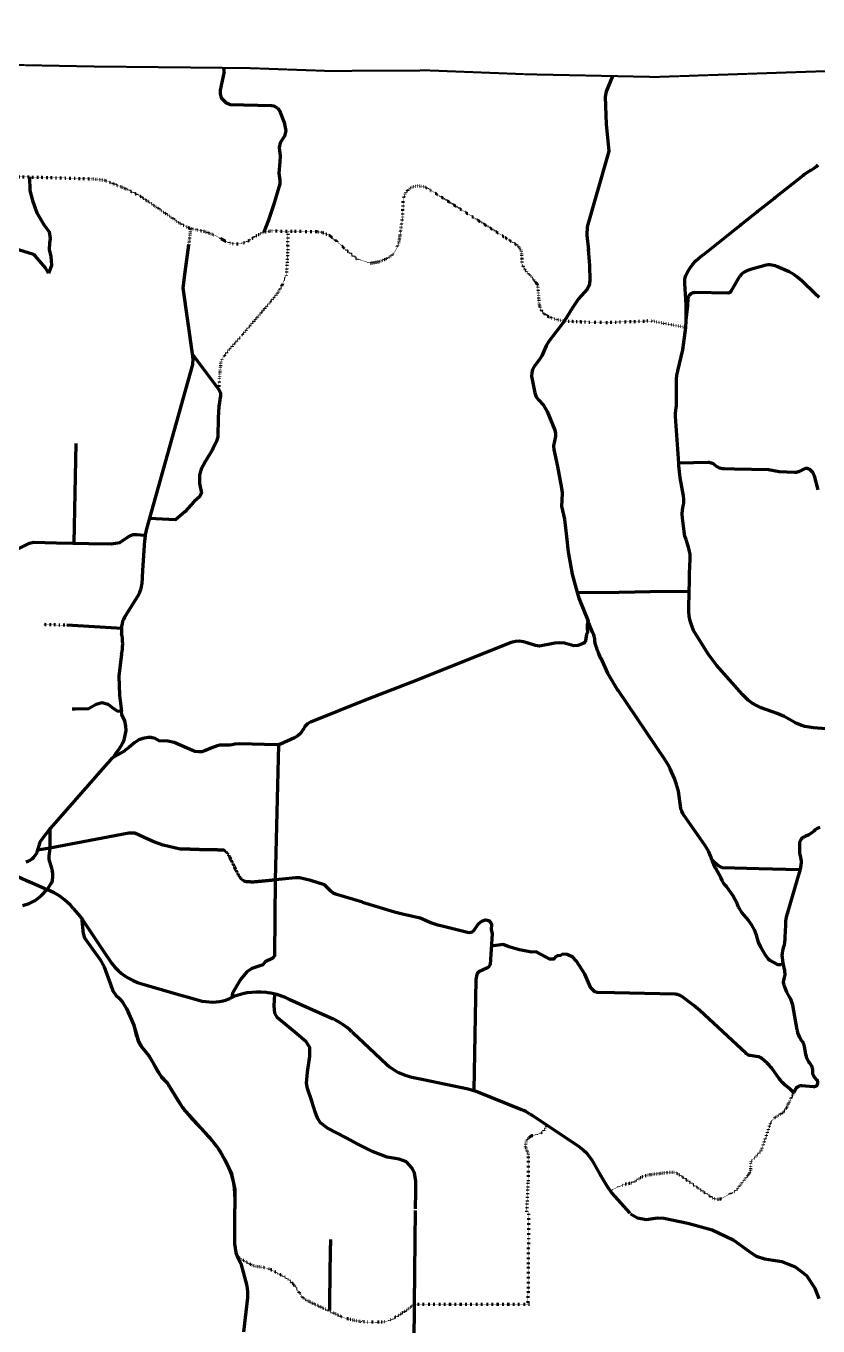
# Model space of a CAD drawing. Header units: feet. Extents: x -383819 to -15998, y -152022 to 104900.
# Drawn here: x -275060 to -237526, y 43276 to 104900 of the extents above; entities that cross this region are included whole.
import ezdxf

# ---------------------------------------------------------------- set-up
doc = ezdxf.new("R2010")
doc.units = ezdxf.units.FT
for name, pattern in [('DOTTED', [1.5, 0.3, -1.2]), ('LONG_DASH_SHORT_DASH', [9.9, 6, -1.2, 1.5, -1.2]), ('MEDIUM_DASHED', [4.5, 3, -1.5])]:
    doc.linetypes.add(name, pattern=pattern)
for name, color, linetype, lineweight in [('11', 7, 'LONG_DASH_SHORT_DASH', 40), ('41', 7, 'DOTTED', 200), ('42', 7, 'DOTTED', 200), ('43', 7, 'DOTTED', 200), ('58', 7, 'Continuous', 200), ('59', 7, 'Continuous', 200), ('60', 7, 'Continuous', 200)]:
    doc.layers.add(name, color=color, linetype=linetype, lineweight=lineweight)

msp = doc.modelspace()

# ---------------------------------------------------------------- linework, layer by layer
at = {"layer": '11'}
msp.add_lwpolyline([(-237142.3, 102752.29), (-245211.83, 102476.14), (-251298.09, 102602.47), (-255960.43, 102784.62), (-260751.93, 102761.12), (-264527.6, 102896.25), (-271877.81, 102972.64), (-279195.34, 103114.73), (-286691.25, 103254.67), (-291711.58, 103364.64), (-296483.24, 103489.59), (-306338.83, 103814.47), (-316547.16, 104059.62), (-322839.76, 104264.31), (-327811.28, 104364.27), (-331658.59, 104464.23), (-341354.66, 104629.55), (-343516, 104700), (-355737.98, 104899.83)], dxfattribs=at)
at = {"layer": '41'}
msp.add_line((-267259.08, 95284.19), (-267354.63, 94519.34), dxfattribs=at)
for points in [[(-280276.28, 97835.29), (-276102.87, 97779.17), (-271934.13, 97657.59), (-271326.57, 97592.12), (-270265.7, 97162.5), (-269606.74, 96811.77), (-268927.92, 96353.49), (-267791.44, 95564.23), (-267371.65, 95343.41), (-267226.77, 95301.33), (-266614.55, 95170.39), (-266105.14, 94978.66), (-265511.6, 94655.99), (-265205.49, 94576.5), (-264901.72, 94576.5), (-264597.94, 94674.7), (-264116.57, 94978.66), (-263798.78, 95123.63)], [(-257474.39, 94412.83), (-257371.58, 94684.05), (-257208.28, 95847.83), (-257175.29, 96708.89), (-257058.45, 97017.53), (-256843.47, 97227.96), (-256558.39, 97330.84), (-256165.82, 97288.76), (-255786.95, 97059.56), (-252345.25, 94875.78), (-251765.74, 94501.68), (-251644.23, 94323.98)], [(-263775.41, 95137.65), (-263420.22, 95189.09), (-262438.79, 95170.39), (-261283.28, 95161.04), (-260984.17, 95109.6)], [(-260993.52, 95109.6), (-260652.36, 94964.63), (-260035.46, 94426.86)], [(-260092.7, 94437.47), (-260030.62, 94418.94), (-259373.55, 93851.12), (-258746.35, 93661.84), (-258318.26, 93731.58), (-257910.08, 93900.93), (-257631.32, 94110.12), (-257438.68, 94463.25)], [(-251631.09, 94330.26), (-251615.67, 94299.41), (-251578.33, 94107.64), (-251552.19, 93572.35), (-251422.77, 93372.34), (-251330.68, 93250.31), (-251201.26, 93110.84), (-250907.57, 92762.18), (-250832.9, 92625.21), (-250805.52, 92493.21), (-250748.28, 91762.27), (-250713.43, 91558.05), (-250608.9, 91362.55), (-250454.59, 91210.64), (-250310.23, 91130.94), (-249936.9, 90993.97), (-249528.72, 90916.76)]]:
    msp.add_lwpolyline(points, dxfattribs=at)
at = {"layer": '42'}
for p, q in [((-247622.66, 90847.2), (-246773.57, 90876.75)), ((-243795.64, 90606.88), (-244545.25, 90747.53)), ((-251200.35, 44300.53), (-256658.56, 44298.91))]:
    msp.add_line(p, q, dxfattribs=at)
for points in [[(-249548.63, 90919.25), (-248767.11, 90884.39), (-248228.1, 90861.98), (-247622.66, 90861.98)], [(-246806.97, 90879.35), (-246019.16, 90904.43), (-245741.46, 90913.27)], [(-244545.25, 90747.53), (-245322.04, 90893.28), (-245444.04, 90908.61), (-245640.93, 90916.48), (-245713.79, 90914.16), (-245741.46, 90913.27)], [(-247375.99, 49696.99), (-246973.71, 49873.16), (-246769.45, 49970.76), (-246699.23, 49997.77), (-246626.57, 50017.29), (-246552.27, 50029.11), (-246547.7, 50029.58), (-246459.24, 50041.49), (-246372.5, 50062.57), (-246288.45, 50092.61), (-246207.99, 50131.26), (-246132.02, 50178.12), (-246102.41, 50200.4), (-246077.23, 50219.35), (-246052.41, 50236.66), (-245962.27, 50299.56), (-245937.31, 50316.97), (-245912.27, 50328.22), (-245806.04, 50375.92), (-245669.36, 50420.8), (-245528.75, 50451.15), (-245451.78, 50461.37), (-245071.2, 50505.05), (-244590.38, 50567.24), (-244519.94, 50574.64), (-244449.11, 50574.64), (-244378.67, 50567.23), (-244309.38, 50552.49), (-244242.02, 50530.6), (-244177.32, 50501.79), (-244165.16, 50495.43), (-242763.41, 49502.19), (-242487.57, 49332.33), (-242475.82, 49327.13), (-242427.12, 49309.26), (-242376.81, 49296.57), (-242325.45, 49289.22), (-242273.61, 49287.27), (-242221.84, 49290.75), (-242170.72, 49299.63), (-242120.81, 49313.79), (-242072.66, 49333.1), (-241544.75, 49621.88), (-241481.24, 49658.22), (-241421.88, 49700.99), (-241367.31, 49749.74), (-241318.14, 49803.92), (-241308.02, 49816.61), (-240768.6, 50521.56), (-240749.15, 50552.54), (-240733.05, 50585.38), (-240720.47, 50619.73), (-240711.55, 50655.2), (-240706.38, 50691.41), (-240705.03, 50727.97), (-240705.63, 50743.78), (-240720.72, 50877.38), (-240721.31, 50919.73), (-240717.48, 50961.9), (-240709.25, 51003.44), (-240696.73, 51043.89), (-240680.05, 51082.82), (-240659.39, 51119.78), (-240634.99, 51154.39), (-240607.09, 51186.25), (-240591.69, 51201.27), (-240352.29, 51436.93), (-240311.97, 51478.37), (-240270.29, 51525.16), (-240233.74, 51576.04), (-240202.7, 51630.46), (-240177.52, 51687.83), (-240177.41, 51688.11), (-239780.11, 52876.23), (-239751.62, 52938.29), (-239716.81, 52997.04), (-239676.04, 53051.82), (-239629.77, 53102.04), (-239578.51, 53147.15), (-239543.09, 53173.27), (-239212.45, 53379.07), (-239151.43, 53435.76), (-239096.66, 53498.51), (-239048.76, 53566.65), (-239027.66, 53602.3), (-238666.88, 54338.88)], [(-256653.58, 44300.41), (-256680.31, 44279.97), (-256915.92, 44099.85), (-257190.11, 43910.26), (-257473.08, 43734.05), (-257764.18, 43571.62), (-257859.66, 43532.44), (-258002.06, 43488.62), (-258148.34, 43460.31), (-258308.47, 43450.53), (-258543.37, 43449.66), (-258777.52, 43451.04), (-259040.67, 43467.68), (-259302.32, 43500.24), (-259561.52, 43548.62), (-259817.3, 43612.62), (-260048.73, 43685.7), (-260068.8, 43692.04), (-260088.73, 43701.35), (-261648.35, 44429.71), (-261766.64, 44485.4), (-261767.86, 44486.05), (-261841.64, 44534.26), (-261885.52, 44575.98), (-261905.55, 44595.03), (-261921.19, 44614.99), (-261997.3, 44712.1), (-262351.45, 45207.6), (-262365.77, 45227.65), (-262383.81, 45247.6), (-262472.77, 45345.98), (-262591.11, 45453.04), (-262719.57, 45547.72), (-262752.56, 45568.65), (-262772.46, 45581.28), (-262792.56, 45592), (-263284.15, 45854.3), (-263383.65, 45908.52), (-263403.73, 45919.46), (-263423.65, 45927.88), (-263552.4, 45982.28), (-263706.63, 46030.11), (-263864.84, 46062.46), (-264002.89, 46077.64), (-264093.85, 46086), (-264213.88, 46111.01), (-264329.64, 46151.42), (-264439.15, 46206.55), (-265007.59, 46527.92), (-265035.1, 46543.48)]]:
    msp.add_lwpolyline(points, dxfattribs=at)
at = {"layer": '43'}
for p, q in [((-262640.71, 95172.02), (-262672.87, 94464.27)), ((-251241.91, 48691.89), (-251273.38, 44300.53))]:
    msp.add_line(p, q, dxfattribs=at)
for points in [[(-262644.43, 94473.58), (-262723.57, 93094.02), (-262964.07, 92548.64), (-263201.44, 92147.66), (-264878.96, 90181.46), (-265497.46, 89489.74), (-265771.24, 89119.91), (-265832.2, 88969.85), (-265905.64, 88169.18), (-265925.55, 87703.47)], [(-250360.96, 52778.96), (-250560.31, 52498.22), (-250663.68, 52409.56), (-251121.45, 52276.58), (-251283.88, 52158.37), (-251357.72, 52032.78), (-251409.4, 51811.14), (-251261.73, 51419.58), (-251254.35, 51382.64), (-251269.12, 50119.3), (-251342.95, 48671.26)]]:
    msp.add_lwpolyline(points, dxfattribs=at)
at = {"layer": '58'}
for p, q in [((-269542.1, 79103.21), (-269573.15, 78447.15)), ((-269730.92, 77939.26), (-270331.52, 76970.99)), ((-274908.05, 64342.67), (-274059.75, 63967.04)), ((-269566.07, 59499.4), (-267604.7, 58932.19)), ((-261648.22, 58340.96), (-260510.54, 57829.99))]:
    msp.add_line(p, q, dxfattribs=at)
for points in [[(-269440.48, 80504.88), (-269458.11, 80281.07), (-269532.6, 79093.57)], [(-270529.02, 75126.57), (-270661.35, 74076.4), (-270627.59, 73180.98), (-270535.11, 72421.51)], [(-277768.49, 65603.08), (-276982.33, 65274.42), (-275416.68, 64565.84), (-274900.78, 64338.18)], [(-275211.63, 63206.82), (-274909.93, 63304.94), (-274623.32, 63452.11), (-274340.48, 63663.43), (-274053.86, 63965.31)], [(-272818.53, 63073.59), (-272470.2, 62670.62), (-272458.7, 62653.18)], [(-272458.7, 62653.18), (-271457.17, 61133.87), (-270993.43, 60457.81), (-270986.29, 60449.21)], [(-267603.85, 58933.07), (-266862.13, 58717.44), (-266708, 58679.62)], [(-262637.69, 58787.7), (-262554.55, 58748), (-261642.39, 58338.87)], [(-259617.15, 57225.84), (-259556.9, 57173.76), (-259073.45, 56722.77), (-257964.19, 55671.46), (-257958.39, 55665.84)], [(-256769.9, 55070.01), (-256229.77, 54963.87), (-254098.96, 54511.22), (-253791.37, 54430.79)], [(-253791.37, 54430.79), (-253642.65, 54370.66), (-251580.8, 53532.98)], [(-251178.57, 53324.7), (-251109.98, 53279.15), (-248875.11, 51793.74), (-248660.12, 51626.27), (-248503.66, 51480.4), (-248261.87, 51163.74), (-247860.07, 50469.94), (-247532.94, 49922.01), (-247294.71, 49580.45)]]:
    msp.add_lwpolyline(points, dxfattribs=at)
for centre, radius, start, end in [((-266441.48, 80283.96), 3007.12, 170.54451, 175.78689), ((-270800, 78549.82), 1231.14, 330.26925, 355.21634), ((-269312.71, 76285.74), 1227.82, 146.07503, 188.38987), ((-272878.42, 75620.47), 2400.76, 348.12807, 11.68239), ((-275193.01, 61074.94), 3103.67, 40.08812, 68.88502), ((-268842.97, 62118.38), 2716.97, 217.67513, 254.56532), ((-266253.51, 60808.15), 2176.51, 257.94699, 292.8954), ((-264038.46, 55875.27), 3231.78, 84.08927, 115.04824), ((-264038.46, 55875.27), 3231.78, 64.31421, 84.66559), ((-261897.7, 54816.09), 3317.8, 46.57773, 65.28547), ((-256154.79, 57777.9), 2776.87, 229.33776, 257.20209), ((-252416.71, 51426.08), 2266.67, 56.89046, 68.35934)]:
    msp.add_arc(centre, radius, start, end, dxfattribs=at)
at = {"layer": '59'}
for p, q in [((-272703.67, 85110.12), (-272790.05, 80398.37)), ((-248940.09, 78061.11), (-246965.54, 78045.75)), ((-246957.73, 78064.21), (-246211.27, 78079.49)), ((-246516.46, 78036.01), (-246516.47, 78036.66)), ((-246211.09, 78041.68), (-246211.1, 78041.98)), ((-270508.78, 76339.23), (-273124.28, 76490.25)), ((-270511.48, 70469.1), (-270897.61, 70257.7)), ((-263232.05, 64428.86), (-263081.46, 70832.6)), ((-270192.73, 66638.78), (-273935.39, 65933.14)), ((-274513.91, 65844.59), (-273918.05, 65935.15)), ((-273864.07, 64266.6), (-274058.98, 63967.49)), ((-263267.12, 60854.01), (-263228.36, 64428.86)), ((-269585.3, 56514.86), (-269238.65, 56089.23)), ((-268618.94, 55073.97), (-268436.56, 54873.19)), ((-265170.08, 49410.15), (-265169.75, 49069.48)), ((-246427.03, 48632.32), (-247292.74, 49587.11)), ((-265160.95, 49069.79), (-265160.95, 48833.79)), ((-256622.12, 47326), (-256605.67, 48752.06))]:
    msp.add_line(p, q, dxfattribs=at)
at = {"layer": '59', "linetype": 'DOTTED'}
msp.add_line((-273127.3, 76490.87), (-274227.39, 76523.25), dxfattribs=at)
at = {"layer": '59'}
for points in [[(-247265.91, 102518.78), (-247567.78, 101802.59), (-247605.17, 101544.21), (-247558.44, 100253.55), (-247436.93, 98965.22), (-247502.36, 98745.44), (-248469.77, 95376.15), (-248488.46, 94978.66), (-248409.01, 94295.92)], [(-243787.74, 93074.55), (-243701.33, 93258.19), (-243590.37, 93443.24), (-243460.68, 93615.68), (-243313.67, 93773.61), (-243175.96, 93893.55), (-242952.22, 94071.28), (-242927.09, 94091.25), (-241423.01, 95286.23), (-241200.35, 95463.14), (-241174.85, 95483.39), (-240624.75, 95920.44), (-240403.04, 96096.59), (-240378.19, 96116.33), (-239814.64, 96564.07), (-239591.43, 96741.41), (-239563.81, 96763.35), (-238219.27, 97831.58), (-238177.37, 97867.06), (-238028.7, 97977.88), (-237869.26, 98072.55), (-237847.11, 98083.98), (-237708.62, 98166.26), (-237579.49, 98262.57), (-237513.99, 98320.19)], [(-273992.93, 93187), (-274142.59, 93442.08), (-274626.03, 94011.25), (-274671.61, 94055.97), (-274703.43, 94074.39), (-276605.34, 94645.58)], [(-269340.3, 81071.42), (-267156.3, 88850.31), (-267145.11, 89119.91), (-267162.53, 89354.01), (-267609.28, 92485.11), (-267524.65, 93232.24), (-267350.43, 94527.27)], [(-248419.5, 94313.91), (-248347.71, 93552.26), (-248332.37, 92831.8), (-248377.58, 92605.9), (-248473.12, 92429.42), (-248868.55, 91973.39), (-249157.87, 91541.86), (-249536.18, 90926.73)], [(-243778.76, 90920.41), (-243771.49, 91059.09), (-243780.9, 91686.9), (-243839.97, 92691.47), (-243842.42, 92786.67), (-243834.91, 92881.6), (-243817.51, 92975.23), (-243790.42, 93066.52), (-243787.74, 93074.55)], [(-238544.85, 93018.36), (-238674.41, 93122.27), (-238779.71, 93189.97), (-238891.52, 93246.28), (-239471.01, 93501.48), (-239545.01, 93530.44), (-239629.53, 93554.13), (-239716.06, 93568.85), (-239803.66, 93574.44), (-239891.36, 93570.85), (-239978.2, 93558.11), (-240718.83, 93356.34), (-240721.67, 93355.76), (-240815.47, 93331.14), (-240906.18, 93296.86), (-240992.81, 93253.28), (-241074.4, 93200.88), (-241150.08, 93140.24), (-241236.03, 93047.05)], [(-243778.76, 90920.41), (-243770.81, 90970.41), (-243688.16, 91657.98), (-243677.05, 91987.25), (-243671.23, 92021.02), (-243661.9, 92054), (-243649.19, 92085.81), (-243633.21, 92116.13), (-243614.16, 92144.61), (-243592.23, 92170.94), (-243567.67, 92194.84), (-243540.75, 92216.03), (-243511.76, 92234.3), (-243481.02, 92249.44), (-243448.86, 92261.28), (-243415.64, 92269.69), (-243381.73, 92274.59), (-243361.15, 92275.81), (-241796.88, 92257.9), (-241771.99, 92257.61), (-241746.88, 92259.51), (-241743.88, 92259.92), (-241730.22, 92263.25), (-241716.97, 92267.99), (-241704.3, 92274.09), (-241692.33, 92281.49), (-241686.69, 92285.85), (-241661.68, 92310.87), (-241647.3, 92335.85), (-241236.03, 93047.05)], [(-237472.28, 92024.8), (-237664.76, 92210.85), (-238298.86, 92820.41), (-238544.85, 93018.36)], [(-249536.18, 90921.74), (-249578.5, 90876.92), (-250302.77, 89934.91), (-250412.28, 89745.63), (-250511.83, 89484.14), (-250621.34, 89264.98), (-250725.88, 89095.63), (-250979.75, 88754.44), (-251051.92, 88612.48), (-251089.26, 88457.45), (-251096.73, 88303.05), (-250947.39, 87508.6), (-250875.21, 87326.79), (-250773.17, 87179.86), (-250541.7, 86919.61), (-250367.48, 86628.22), (-250000.36, 85738.51), (-249968, 85584.11), (-249968, 85439.66), (-250057.6, 84991.38), (-250040.18, 84822.03), (-249868.65, 84018.22), (-249684.27, 82987.2), (-249654.4, 82773.02), (-249669.33, 82406.93), (-249676.8, 82145.43), (-249532.44, 81519.71), (-249445.33, 80702.84), (-249364.65, 79973.02), (-249350.75, 79878.51), (-249179.01, 78920.63), (-248935.38, 78046.23)], [(-244129.29, 84183.88), (-244278.14, 86383.14), (-244282.28, 86538.38), (-244270.17, 86693.19), (-244248.89, 86815.46), (-244234.63, 86895.03), (-244228.77, 86975.66), (-244228.72, 87004.25), (-244226.29, 87764.23), (-244225.03, 88157.58), (-244210.55, 88350.08), (-244176.03, 88540.01), (-244172.75, 88553.66), (-243938.52, 89542.4), (-243794.43, 90604.45), (-243795.09, 90609.15), (-243778.76, 90920.41)], [(-237525.48, 82909.58), (-237699.03, 83569.88), (-237719.57, 83628.34), (-237746.1, 83684.33), (-237778.34, 83737.23), (-237815.93, 83786.48), (-237858.47, 83831.53), (-237905.48, 83871.89), (-237943.78, 83899.07), (-237962.62, 83906.96), (-237991.4, 83916.13), (-238020.98, 83922.24), (-238051.03, 83925.23), (-238081.23, 83925.06), (-238111.25, 83921.73), (-238140.76, 83915.29), (-238169.43, 83905.79), (-238447.37, 83772.15), (-238467.82, 83762.95), (-238510.35, 83747.67), (-238554.25, 83736.93), (-238599.04, 83730.83), (-238644.21, 83729.44), (-239370.96, 83759.45), (-239873.57, 83862.84), (-241480.3, 83891.71), (-241965.38, 83900.42), (-241982.56, 83900.92), (-242048.5, 83907.22), (-242113.43, 83920.37), (-242176.63, 83940.23), (-242237.4, 83966.59), (-242295.09, 83999.16), (-242349.05, 84037.58), (-242425.21, 84104.96), (-242435.09, 84112.22), (-242480.47, 84141.26), (-242528.63, 84165.4), (-242579.05, 84184.37), (-242631.17, 84197.97), (-242684.44, 84206.04), (-242738.25, 84208.5), (-244114.13, 84184.15), (-244129.29, 84183.88)], [(-243650.23, 77372.01), (-243616.1, 78649.59), (-243609.09, 78925.82), (-243608.38, 78952.14), (-243590.23, 79631.47), (-243584.28, 79751.33), (-243590.89, 79871.14), (-243609.99, 79989.61), (-243632.15, 80075.98), (-243667.53, 80195.07), (-243779.58, 80553.56), (-243831.29, 80719.01), (-243862.18, 80942.6), (-243947.94, 81563.36), (-243956.64, 81760.73), (-243944.67, 81957.92), (-243912.15, 82152.79), (-243906.58, 82177.17), (-243889, 82325.51), (-243887.03, 82474.88), (-243900.67, 82623.64), (-243902.32, 82634.7), (-244055.99, 83485.64), (-244120.48, 84051.18), (-244121.69, 84071.58), (-244129.29, 84183.88)], [(-280026.51, 79322.5), (-278015.48, 79252.76), (-277622.23, 79282.65), (-277263.83, 79327.48), (-276693.88, 79481.88), (-276340.45, 79631.31), (-275563.94, 80049.81), (-274901.87, 80383.42), (-274702.76, 80433.23), (-273616.36, 80393.39), (-272088.18, 80368.48), (-271027.91, 80348.56), (-270619.73, 80423.27), (-270355.91, 80592.62), (-270141.86, 80737.07), (-269977.59, 80791.86), (-269793.41, 80796.84), (-269634.13, 80786.87), (-269375.28, 80766.95)], [(-248935.38, 78046.23), (-248861.65, 77781.6), (-248420.7, 76691.43)], [(-246211.27, 78079.49), (-245473.69, 78094.56), (-243665.69, 78111.25)], [(-243583.2, 76695.48), (-243629.7, 76927.29), (-243651.72, 77162.69), (-243650.6, 77371.6)], [(-248420.7, 76691.43), (-248462.22, 76534.47), (-248467.19, 76322.78), (-248452.26, 76218.18), (-248454.75, 76155.92), (-248489.59, 76061.28), (-248514.48, 75969.14), (-248544.35, 75757.45), (-248564.26, 75700.17), (-248616.53, 75642.89), (-248905.24, 75528.33), (-249096.89, 75525.84), (-249538.05, 75639.15), (-249767.03, 75664.06), (-249991.03, 75644.13), (-250717.79, 75504.67), (-250916.91, 75529.57), (-251310.15, 75664.06), (-251481.89, 75713.87), (-251690.95, 75741.26), (-251863.32, 75723.83), (-252059.94, 75671.53), (-256772.08, 73803.08), (-258979.73, 72938.89), (-261570.07, 71897.27), (-261714.43, 71822.55), (-261846.34, 71695.54), (-261923.49, 71551.09), (-262055.41, 71356.84), (-262172.38, 71249.75), (-262334.16, 71157.61), (-263004.31, 70860), (-263168.58, 70820.15), (-264928.86, 70874.94), (-265160.33, 70852.53), (-265289.75, 70817.66), (-265404.24, 70802.72), (-265740.24, 70810.19), (-265879.62, 70812.68), (-266006.56, 70780.3), (-266250.47, 70675.7), (-266551.62, 70556.16), (-266723.36, 70498.88), (-266867.72, 70488.92), (-267036.96, 70511.34), (-267176.34, 70551.18), (-268038.13, 70932.22), (-268344.27, 70996.97), (-268749.96, 71016.9), (-268946.58, 71121.49), (-269080.98, 71161.34), (-269107.12, 71168.81), (-269273.88, 71178.77), (-269522.77, 71123.98), (-269709.43, 71064.21), (-269898.59, 70942.18), (-270184.81, 70693.14), (-270368.99, 70553.67)], [(-234426.78, 71364.06), (-237737.5, 71635.67), (-237941.48, 71654.7), (-238142.36, 71694.95), (-238337.93, 71755.98), (-238526.05, 71837.11), (-238620.84, 71887.3), (-239137.1, 72167.86), (-239459.39, 72303.37), (-240222.81, 72581.68), (-240440.51, 72682.3), (-240646.5, 72805.11), (-240838.52, 72948.79), (-241014.47, 73111.75), (-241106.51, 73212.22), (-242336.43, 74607.38), (-242708.86, 75099.93), (-243303.18, 76046.63), (-243419.04, 76252.73), (-243512.72, 76469.8), (-243583.2, 76695.48)], [(-270385.78, 71126.48), (-270313.6, 71507.52), (-270326.04, 71714.22), (-270380.8, 71963.27), (-270515.2, 72264.61), (-270535.11, 72421.51), (-270562.49, 72401.58), (-270731.73, 72416.53), (-270898.49, 72531.09), (-271057.78, 72655.61), (-271162.31, 72735.3), (-271463.47, 72810.02), (-271727.29, 72732.81), (-272100.63, 72526.11), (-272737.79, 72513.65), (-272866.59, 72521.13)], [(-270897.61, 70257.7), (-271043.5, 70127.09), (-271328.2, 69815.82), (-273920.94, 66863.82), (-273934.9, 66844.9), (-274117.31, 66597.7)], [(-273933.8, 66846.21), (-273936.16, 65926.01), (-273978.32, 65537.17)], [(-267283.68, 65879.67), (-267754.37, 65872.28), (-268562.85, 66075.45), (-269002.16, 66219.51), (-269286.42, 66348.8), (-269895.82, 66637.48), (-270192.73, 66638.78)], [(-273953.93, 65293.61), (-273848.84, 64984.48), (-273815.4, 64859.04)], [(-272437.27, 62652.93), (-272348.67, 61877.2), (-272289.6, 61677.72), (-271558.64, 60672.96), (-271359.29, 60296.18), (-271060, 59487.06)], [(-263259.73, 60868.78), (-263355.72, 60706.25), (-263724.89, 60543.71), (-263843.02, 60403.34), (-264359.86, 60226.03), (-264596.13, 60063.49), (-264898.85, 59694.1), (-265275.4, 59058.73), (-265312.31, 58844.48)], [(-239155.24, 59591.06), (-239145.63, 59657.06), (-239131.54, 59725.62), (-239097.96, 59856.54), (-239088.97, 59922.8), (-239086.95, 59989.65), (-239091.93, 60056.34), (-239103.85, 60122.14), (-239169.71, 60470.08)], [(-271060, 59487.06), (-270938.44, 59158.44), (-270802.77, 58958.97), (-270629.27, 58796.43), (-270481.6, 58624.66), (-270302.55, 58329.15), (-269949.07, 57538.63), (-269749.72, 56822), (-269535.6, 56452.61), (-269225.5, 56068.43), (-268797.26, 55337.03), (-268649.59, 55093.22), (-268361.64, 54790.32), (-267815.27, 53911.15), (-267623.3, 53608.25), (-267350.18, 53293.8), (-266216.77, 52040.16), (-265891.9, 51619.05), (-265603.95, 51087.12), (-265323.38, 50496.08), (-265160.95, 49742.51), (-265160.95, 49069.79)], [(-238666.88, 54338.88), (-238581.12, 54513.96), (-238562.31, 54542.28), (-238540.65, 54568.48), (-238516.37, 54592.27), (-238489.73, 54613.39), (-238461.04, 54631.61), (-238430.59, 54646.73), (-238398.73, 54658.58), (-238365.81, 54667.04), (-238332.18, 54672.02), (-238298.22, 54673.45), (-238286.49, 54673.11), (-237750.49, 54631.16), (-237730.99, 54628.51), (-237711.32, 54627.9), (-237691.69, 54629.36), (-237672.33, 54632.86), (-237653.43, 54638.36), (-237635.22, 54645.81), (-237617.88, 54655.12), (-237601.61, 54666.2), (-237586.59, 54678.91), (-237572.98, 54693.12), (-237560.93, 54708.68), (-237550.57, 54725.41), (-237542.02, 54743.14), (-237535.37, 54761.66), (-237530.69, 54780.77), (-237528.03, 54800.27), (-237527.43, 54819.94), (-237528.88, 54839.57), (-237532.38, 54858.94), (-237537.88, 54877.83), (-237545.33, 54896.04), (-237554.64, 54913.38), (-237562.81, 54925.72), (-237686.89, 55070.18), (-237708.86, 55095.02), (-237728.11, 55122.02), (-237744.43, 55150.88), (-237757.64, 55181.29), (-237767.61, 55212.91), (-237774.21, 55245.41), (-237777.38, 55278.41), (-237777.09, 55311.57), (-237774.95, 55333.69), (-237774.02, 55377.52), (-237778.07, 55433.67), (-237787.96, 55489.09), (-237803.59, 55543.17), (-237824.79, 55595.32), (-237851.32, 55644.97), (-237882.9, 55691.57), (-237917.83, 55735.94), (-237961.39, 55789.95), (-237999.07, 55848.21), (-238030.44, 55910.09), (-238055.18, 55974.91), (-238073.01, 56041.97), (-238074.63, 56049.89), (-238098.06, 56148.15), (-238168.97, 56537.91), (-238176.72, 56582.17), (-238189.05, 56625.37), (-238205.84, 56667.05), (-238226.88, 56706.74), (-238251.96, 56744.02), (-238269.05, 56765.3), (-238336.85, 56857.44), (-238394.64, 56956.17), (-238441.8, 57060.39), (-238477.8, 57168.97), (-238502.26, 57280.72), (-238506.66, 57309.93), (-238713.98, 58477.18), (-238759.11, 58626.67), (-238819.62, 58770.61), (-238863.13, 58853.83), (-238996.58, 59108.69), (-239096.8, 59342.53), (-239119.4, 59391.32), (-239136.77, 59442.2), (-239148.73, 59494.62), (-239155.14, 59548), (-239155.24, 59591.06)], [(-256601.26, 48831.96), (-256589.99, 49645.37), (-256588.75, 50155.23), (-256648.09, 50528.79), (-256769.48, 50780.65), (-257028.33, 51053.1), (-257373.66, 51178.12), (-257943.19, 51274.97), (-258605.8, 51530.55), (-259336.52, 51888.02), (-259888.38, 52193.95), (-260765.12, 52652.72), (-261108.11, 52910.59), (-261246.23, 53120.47), (-261358.57, 53432.57), (-261517.43, 53938.8), (-261726.72, 54530.5), (-261770.14, 54787), (-261721.09, 55303.58), (-261611.78, 56066.72), (-261616.56, 56475.54), (-261779.64, 56742.25), (-262220.41, 57118.66), (-262676.94, 57507.44), (-263147.7, 57882.37), (-263269.56, 58108.07), (-263293.45, 58452.8), (-263274.21, 58988.92), (-263273.42, 59010.84)], [(-270233.35, 58176.62), (-270195, 58095.36), (-270047.17, 57786.95)], [(-268259.29, 54616.79), (-268164.16, 54460.28), (-267868.47, 53966.21), (-267672.62, 53681.78)], [(-267524.21, 53481.57), (-267220.6, 53111.96), (-266509.88, 52362.58)], [(-265827.26, 51484.42), (-265627.55, 51134.8), (-265450.56, 50800.39)], [(-265172.39, 48847.83), (-265172.39, 47164.69), (-265120.05, 46759.98), (-265029.64, 46536.2)], [(-246411.43, 48591), (-246076.63, 48398.26), (-245673.04, 48329.43), (-245127.28, 48398.26), (-244838.34, 48384.49), (-243687.19, 48150.45), (-242539.48, 47836.11), (-241544.26, 47363.44), (-240799.62, 46831.06), (-240457.32, 46592.47), (-240069.26, 46465.66), (-239232.79, 46340.07), (-238602.18, 46080.8), (-238070.17, 45672.37), (-237675.76, 45062.03), (-237483.13, 44580.18)], [(-256653.58, 44300.41), (-256654.85, 44314.05), (-256624.26, 47329.55)], [(-265039.15, 46545.72), (-264882.13, 46236.23), (-264596.62, 45182.79), (-264568.07, 44930.44), (-264558.56, 44611.43), (-264748.89, 42989)], [(-256807.81, 32286.65), (-256807.55, 32300.78), (-256777.79, 33910.53), (-256777.38, 33933), (-256701.2, 38909.57), (-256702.87, 38929.57), (-256700.71, 38949.57), (-256653.81, 44274.05), (-256653.58, 44300.41)]]:
    msp.add_lwpolyline(points, dxfattribs=at)
at = {"layer": '59', "linetype": 'MEDIUM_DASHED'}
msp.add_lwpolyline([(-267291.06, 65879.67), (-265674.1, 65850.11), (-265515.36, 65683.89), (-265434.14, 65547.21), (-265018.83, 64687.44), (-264906.23, 64512.9), (-264802.86, 64420.55), (-264684.73, 64357.75), (-264498.3, 64340.2), (-264262.03, 64336.51), (-263246.81, 64432.55)], dxfattribs=at)
at = {"layer": '59'}
for centre, radius, start, end in [((-266441.48, 80283.96), 3007.12, 164.92089, 170.54451), ((-272397.29, 71850.34), 2133.7, 323.60333, 340.32672), ((-268844.28, 69105.5), 2357.1, 141.14399, 150.59637), ((-271305.38, 71977.29), 1704.37, 297.76199, 303.42007), ((-267577.59, 61550.32), 8260.99, 142.33889, 145.30309), ((-275580.7, 66180.8), 1134.77, 337.26063, 348.23937), ((-275872.34, 66272.28), 1439.25, 347.04017, 350.89434), ((-273975.89, 65978.27), 479.92, 145.11408, 172.06683), ((-275178.54, 65872.1), 609.7, 281.21322, 322.51574), ((-276216.14, 66762.96), 1976.63, 320.32698, 328.75081), ((-273333.72, 65482.71), 646.9, 175.17037, 197.41267), ((-274642.47, 64615.76), 862.11, 348.16932, 16.39146), ((-274236.61, 64506.54), 443.11, 327.21636, 351.23468), ((-273217.59, 56400.66), 3460.26, 16.98516, 23.61774), ((-278459.96, 55210.19), 8830.47, 11.7214, 14.43514), ((-268661.93, 57243.7), 1176.35, 191.75061, 218.28494), ((-271500.29, 54502.94), 2762.48, 25.30332, 35.04544), ((-264685.65, 57775.95), 4797.49, 205.85681, 210.64506), ((-267206.6, 56344.49), 1899.72, 212.25663, 221.97408), ((-269480.55, 53961.92), 1385.76, 28.20153, 41.117), ((-265932.94, 54816.26), 2076.9, 213.10922, 219.98836), ((-269319.51, 49474.2), 4029.49, 29.9257, 45.79188), ((-268219.64, 49518.34), 3051.47, 357.96821, 24.84363)]:
    msp.add_arc(centre, radius, start, end, dxfattribs=at)
msp.add_spline([(-260631.16, 47369.13), (-260648.53, 46448.28), (-260683.25, 44015.86)], degree=3, dxfattribs=at)
at = {"layer": '60'}
for points in [[(-265696.41, 102921.3), (-265677.71, 102776.33), (-265673.04, 102738.92), (-265859.98, 101859.78), (-265864.65, 101682.08), (-265803.9, 101490.35), (-265593.59, 101265.88), (-265378.61, 101177.03), (-263420.42, 101130.27), (-263317.6, 101111.57), (-263158.7, 101022.72)], [(-263135.34, 101004.01), (-263043.04, 100894.11), (-262832.73, 100318.92), (-262748.61, 99930.79), (-262802.97, 99681.28), (-263010.32, 99364.96), (-263057.06, 99145.17), (-263010.32, 98738.33), (-263029.02, 98462.43), (-263083.73, 97920.06), (-263032.32, 97592.72), (-263032.32, 97419.69), (-263336.1, 96404.93), (-263565.1, 95694.14), (-263789.43, 95128.3)], [(-274899.46, 97728.33), (-274880.76, 97094.69), (-274752.24, 96624.73), (-274548.94, 96035.51), (-274203.11, 95465), (-273967.1, 95137.07), (-273922.7, 94826.09), (-273941.39, 94599.29)], [(-273984.71, 93187), (-273840.62, 93557.05), (-273848.97, 93748.5), (-273870.94, 93982.38), (-273944.22, 94291.25), (-273931.91, 94619.16)], [(-267157.55, 89316.65), (-265923.06, 87668.61), (-265845.9, 87506.73), (-265837.18, 87380.95), (-265923.06, 86860.46), (-265956.81, 86331.66), (-265975.33, 85427.21), (-266049.99, 85174.43), (-266199.33, 84873.09), (-266233.44, 84796.29), (-266547.77, 84279.12), (-266764.31, 83890.61), (-266811.87, 83739.15), (-266845.19, 83611.67), (-266830.25, 83218.18), (-266743.14, 82757.45), (-266836.47, 82575.64), (-267090.34, 82361.47), (-267533.36, 81873.34), (-267981.36, 81489.81), (-269215.86, 81554.56)], [(-247817.09, 74923.75), (-247930.13, 75185.54), (-247940.92, 75210.52), (-247950.27, 75235.46), (-247972.36, 75294.47), (-248028.18, 75448.44), (-248053.78, 75533.53), (-248061.34, 75558.64), (-248069.34, 75583.48), (-248089.62, 75656.85), (-248103.6, 75740.75), (-248108.71, 75825.62), (-248109.73, 75846.39), (-248117.24, 75909.22), (-248131.26, 75970.92), (-248151.65, 76030.77), (-248166.62, 76063.15), (-248178.3, 76088.4), (-248189.14, 76113.25), (-248209.61, 76160.11), (-248428.14, 76696.03)], [(-247810.31, 74926.69), (-247504.53, 74224.34), (-247006.61, 73398.84)], [(-242536.46, 65363.45), (-242614.82, 65563.14), (-242700.82, 65758.38), (-242806.76, 65943.56), (-242889.94, 66063.15), (-243882.62, 67484.41), (-243938.63, 67577.49), (-243984.6, 67675.9), (-244020.04, 67778.58), (-244029.66, 67814.46), (-244139.49, 68622.49), (-244225.21, 68951.66), (-244328.25, 69231.32), (-244533.01, 69690.1), (-244624.33, 69878.94), (-244734.88, 70057.2), (-244758.24, 70090.08), (-247012.24, 73430.94)], [(-237444.05, 66913.28), (-237559.36, 66859), (-237572.18, 66851.77), (-237652.75, 66799.65), (-237727.42, 66739.4), (-237799.01, 66677.1), (-237964.83, 66566.43), (-238141.3, 66473.7), (-238203.15, 66446.54), (-238214.61, 66441.18), (-238245.03, 66424.21), (-238273.5, 66404.15), (-238299.73, 66381.22), (-238323.41, 66355.68), (-238344.29, 66327.8), (-238362.15, 66297.89), (-238376.78, 66266.28), (-238388.03, 66233.31), (-238395.76, 66199.35), (-238399.91, 66164.76), (-238400.42, 66129.93), (-238398.45, 65720.6), (-238397.37, 65684.08), (-238391.02, 65630.03), (-238379.05, 65576.94), (-238334.64, 65390.3), (-238334.08, 65387.98), (-238325.86, 65343.05), (-238322.39, 65297.51), (-238323.69, 65251.86), (-238367.01, 64921.5), (-238370.29, 64896.5)], [(-242066.42, 64992.15), (-242090.06, 65003.77), (-242119.94, 65018.46), (-242235.98, 65086.93), (-242344.24, 65167.15), (-242443.51, 65258.25), (-242510.63, 65334.22), (-242536.46, 65363.45)], [(-242391.52, 65000), (-242399.88, 65015.42), (-242536.46, 65363.45)], [(-239169.71, 60470.08), (-239195.18, 60457.54), (-239304.63, 60403.65), (-239321.46, 60398.55), (-239341.85, 60394.46), (-239362.57, 60392.52), (-239383.37, 60392.76), (-239404.03, 60395.17), (-239424.33, 60399.73), (-239444.04, 60406.38), (-239818.43, 60624.52), (-239875.99, 60672.67), (-239940.63, 60738.12), (-240018.54, 60858.69), (-240235.36, 61227.85), (-240342.01, 61468.22), (-240440.2, 61804.3), (-240540.71, 62050.26), (-240666.38, 62284.36), (-240815.83, 62504.05), (-240823.66, 62514.3), (-241135.53, 62881.33), (-241206.45, 62982.99), (-241266.35, 63091.49), (-241287.48, 63137.49), (-241336.54, 63255.94), (-241346.89, 63280.93), (-241360.61, 63305.94), (-241569.28, 63686.21), (-241832.82, 64066), (-241863.03, 64104.29), (-241883.36, 64130.04), (-241902.24, 64154.29), (-241981.61, 64256.21), (-242066.65, 64392.77), (-242120.29, 64499.49), (-242391.52, 65000)], [(-238370.29, 64896.5), (-238395.29, 64904.13), (-240335.24, 64950.32), (-242066.42, 64992.15)], [(-239169.71, 60470.08), (-239192.11, 60588.42), (-239193.65, 60604), (-239212.59, 60720.65), (-239219.23, 60838.64), (-239213.5, 60956.68), (-239195.47, 61073.47), (-239165.32, 61187.73), (-239157.81, 61210.34), (-239117.45, 61342.64), (-239091.13, 61478.43), (-239079.16, 61616.23), (-239079.29, 61710.68), (-239052.14, 62282.13), (-239043.27, 62466.78), (-239015.15, 62649.49), (-238968.09, 62828.25), (-238952.86, 62873.7), (-238400.25, 64770.13), (-238392.93, 64795.28), (-238387.37, 64820.13), (-238375.87, 64871.5), (-238370.29, 64896.5)], [(-259114.89, 63368.69), (-260399.6, 63741.78), (-260499.28, 63793.49), (-260606.34, 63882.15), (-260765.08, 64048.38), (-260916.44, 64181.36), (-261568.38, 64392.91), (-262091.32, 64513.82), (-262283.87, 64516.91), (-263235.74, 64432.55)], [(-259118.58, 63368.69), (-257597.61, 62916.18), (-257213.67, 62820.14), (-256375.66, 62624.35), (-255847.75, 62387.94), (-255604.1, 62302.98), (-255210.93, 62216.17), (-254133.88, 61950.21), (-254048.98, 61935.43), (-253923.46, 61964.98), (-253842.24, 62027.78), (-253668.73, 62275.28), (-253598.59, 62360.24), (-253450.92, 62463.67), (-253284.8, 62522.77), (-253207.27, 62519.08), (-253118.67, 62482.14)], [(-253126.05, 62489.53), (-253126.05, 62493.22), (-253026.38, 62393.48), (-253004.23, 62308.52), (-253022.69, 62075.8), (-252974.69, 61861.55), (-253066.99, 60406.12), (-253137.13, 60287.92), (-253188.81, 60247.28), (-253602.28, 60066.28), (-253679.81, 59985.01), (-253713.03, 59877.89), (-253738.87, 59678.41), (-253842.23, 54448.65)], [(-247174.13, 59073.52), (-247986.3, 59084.61), (-248097.05, 59114.16), (-248285.33, 59306.24), (-248573.28, 59949), (-248964.6, 60576.97), (-249141.8, 60754.28), (-249411.29, 60890.96), (-249614.33, 60898.35), (-249732.47, 60842.94), (-249876.44, 60820.77), (-249968.74, 60769.06), (-250049.95, 60669.32), (-250238.23, 60665.63), (-250876.89, 61005.47), (-251102.09, 60990.7), (-251671.53, 61111.67), (-252180.98, 61252.05), (-252450.47, 61359.17), (-253007.92, 61274.21)], [(-238666.88, 54338.88), (-238714.81, 54383.73), (-238822.48, 54484.47), (-239086.8, 54700.19), (-239213.03, 54818.82), (-239326.17, 54949.98), (-239345.7, 54975.69), (-239719.48, 55494.83), (-239747.35, 55533.54), (-239834.49, 55638.11), (-239932.08, 55732.99), (-240180.3, 55958.18), (-240185.14, 55961.76), (-240226.13, 55988.45), (-240269.68, 56010.7), (-240315.32, 56028.29), (-240362.55, 56041), (-240740.14, 56099.06), (-240764.6, 56105.25), (-240814.25, 56121.98), (-240861.87, 56143.81), (-240906.95, 56170.5), (-240948.99, 56201.75), (-243121.44, 58230.88), (-243412.04, 58472.97), (-244001.66, 58909.64), (-244055.01, 58939.94), (-244113.36, 58965.56), (-244174.07, 58984.94), (-244236.48, 58997.87), (-244299.89, 59004.2), (-247181.25, 59063.93)]]:
    msp.add_lwpolyline(points, dxfattribs=at)

doc.saveas('drawing.dxf')
